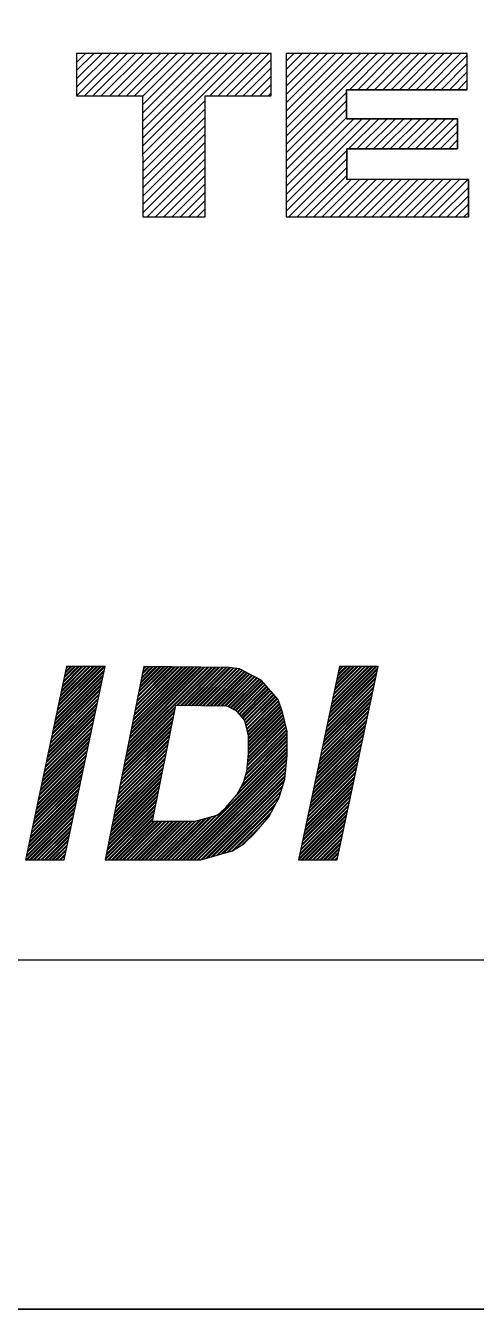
# Model space of a CAD drawing. Extents: x 0 to 594, y 0 to 420.
# Drawn here: x 435.17 to 444.84, y 0 to 27.55 of the extents above; entities that cross this region are included whole.
import ezdxf

# ---------------------------------------------------------------- set-up
doc = ezdxf.new("R2010")
doc.units = 0
doc.header["$MEASUREMENT"] = 0
doc.linetypes.add('BORDER_2012_SLN$0$8001.Solid', pattern=[0])
for name, color, linetype, lineweight in [('BORDER_2012_SLN$0$Level_1', 7, 'BORDER_2012_SLN$0$8001.Solid', 25), ('BORDER_2012_SLN$0$Level_18', 7, 'BORDER_2012_SLN$0$8001.Solid', 25), ('BORDER_2012_SLN$0$LOGO_OUTLINE', 7, 'BORDER_2012_SLN$0$8001.Solid', 25)]:
    doc.layers.add(name, color=color, linetype=linetype, lineweight=lineweight)
doc.layers.add('GT_1', color=7, linetype='Continuous')

# ---------------------------------------------------------------- blocks, each defined once
blk = doc.blocks.new('BORDER_2012_SLN')
at = {"lineweight": -3}
for p, q in [((436.259, 26.045), (437.164, 26.95)), ((436.259, 26.224), (436.985, 26.95)), ((436.259, 26.403), (436.806, 26.95)), ((436.259, 26.582), (436.627, 26.95)), ((436.259, 26.76), (436.448, 26.95)), ((436.259, 26.939), (436.269, 26.95)), ((436.432, 26.039), (437.342, 26.95)), ((436.611, 26.039), (437.521, 26.95)), ((436.79, 26.039), (437.7, 26.95)), ((436.969, 26.039), (437.879, 26.95)), ((437.148, 26.039), (438.058, 26.95)), ((437.327, 26.039), (438.237, 26.95)), ((437.505, 26.039), (438.416, 26.95)), ((437.674, 26.029), (438.595, 26.95)), ((437.675, 25.315), (439.31, 26.95)), ((437.675, 25.493), (439.131, 26.95)), ((437.675, 25.672), (438.952, 26.95)), ((437.675, 25.851), (438.774, 26.95)), ((437.676, 24.779), (439.847, 26.95)), ((437.676, 24.958), (439.668, 26.95)), ((437.676, 25.136), (439.489, 26.95)), ((439.115, 26.039), (440.026, 26.95)), ((439.294, 26.039), (440.205, 26.95)), ((439.473, 26.039), (440.383, 26.95)), ((439.652, 26.039), (440.436, 26.823)), ((440.757, 24.998), (442.709, 26.95)), ((440.757, 25.177), (442.53, 26.95)), ((440.757, 25.356), (442.351, 26.95)), ((440.757, 25.534), (442.172, 26.95)), ((440.757, 25.713), (441.993, 26.95)), ((440.757, 25.892), (441.815, 26.95)), ((440.757, 26.071), (441.636, 26.95)), ((440.757, 26.25), (441.457, 26.95)), ((440.757, 26.429), (441.278, 26.95)), ((440.757, 26.608), (441.099, 26.95)), ((440.757, 26.787), (440.92, 26.95)), ((442.111, 26.173), (442.888, 26.95)), ((442.29, 26.173), (443.067, 26.95)), ((442.469, 26.173), (443.246, 26.95)), ((442.648, 26.173), (443.424, 26.95)), ((442.827, 26.173), (443.603, 26.95)), ((443.006, 26.173), (443.782, 26.95)), ((443.185, 26.173), (443.961, 26.95)), ((443.364, 26.173), (444.14, 26.95)), ((443.542, 26.173), (444.319, 26.95)), ((443.721, 26.173), (444.498, 26.95)), ((443.9, 26.173), (444.64, 26.913)), ((444.079, 26.173), (444.64, 26.734)), ((439.831, 26.039), (440.436, 26.644)), ((440.01, 26.039), (440.436, 26.465)), ((444.258, 26.173), (444.64, 26.555)), ((440.189, 26.039), (440.436, 26.286)), ((444.437, 26.173), (444.64, 26.376)), ((444.616, 26.173), (444.64, 26.197)), ((437.676, 24.6), (439.016, 25.94)), ((440.368, 26.039), (440.436, 26.108)), ((440.757, 24.819), (442.053, 26.115)), ((440.757, 24.64), (442.053, 25.936)), ((437.677, 24.422), (439.016, 25.761)), ((440.757, 24.461), (442.053, 25.757)), ((437.677, 24.243), (439.016, 25.582)), ((437.677, 24.064), (439.016, 25.403)), ((440.757, 24.282), (442.053, 25.578)), ((440.757, 23.746), (442.563, 25.551)), ((440.757, 23.925), (442.384, 25.551)), ((440.757, 24.103), (442.205, 25.551)), ((442.096, 24.905), (442.742, 25.551)), ((442.274, 24.905), (442.921, 25.551)), ((442.453, 24.905), (443.1, 25.551)), ((442.632, 24.905), (443.278, 25.551)), ((442.811, 24.905), (443.457, 25.551)), ((442.99, 24.905), (443.636, 25.551)), ((443.169, 24.905), (443.815, 25.551)), ((443.348, 24.905), (443.994, 25.551)), ((443.527, 24.905), (444.173, 25.551)), ((443.705, 24.905), (444.352, 25.551)), ((443.884, 24.905), (444.432, 25.452)), ((437.677, 23.886), (439.016, 25.224)), ((444.063, 24.905), (444.432, 25.273)), ((444.242, 24.905), (444.432, 25.095)), ((437.678, 23.707), (439.016, 25.046)), ((437.678, 23.529), (439.016, 24.867)), ((440.757, 23.567), (442.056, 24.865)), ((444.421, 24.905), (444.432, 24.916)), ((437.77, 23.442), (439.016, 24.688)), ((440.811, 23.442), (442.056, 24.686)), ((437.949, 23.442), (439.016, 24.509)), ((438.128, 23.442), (439.016, 24.33)), ((440.99, 23.442), (442.056, 24.507)), ((441.169, 23.442), (442.056, 24.329)), ((441.348, 23.442), (442.151, 24.245)), ((441.527, 23.442), (442.33, 24.245)), ((441.706, 23.442), (442.509, 24.245)), ((441.885, 23.442), (442.688, 24.245)), ((442.064, 23.442), (442.867, 24.245)), ((442.242, 23.442), (443.046, 24.245)), ((442.421, 23.442), (443.225, 24.245)), ((442.6, 23.442), (443.403, 24.245)), ((442.779, 23.442), (443.582, 24.245)), ((442.958, 23.442), (443.761, 24.245)), ((443.137, 23.442), (443.94, 24.245)), ((443.316, 23.442), (444.119, 24.245)), ((443.495, 23.442), (444.298, 24.245)), ((443.673, 23.442), (444.477, 24.245)), ((443.852, 23.442), (444.656, 24.245)), ((438.307, 23.442), (439.017, 24.152)), ((438.486, 23.442), (439.017, 23.973)), ((444.031, 23.442), (444.666, 24.077)), ((438.665, 23.442), (439.017, 23.794)), ((444.21, 23.442), (444.666, 23.898)), ((444.389, 23.442), (444.666, 23.719)), ((438.844, 23.442), (439.017, 23.615)), ((444.568, 23.442), (444.666, 23.541)), ((435.818, 12.74), (436.871, 13.793)), ((435.825, 12.773), (436.847, 13.795)), ((435.839, 12.841), (436.794, 13.795)), ((435.847, 12.875), (436.767, 13.795)), ((435.861, 12.942), (436.714, 13.795)), ((435.868, 12.976), (436.687, 13.795)), ((435.882, 13.043), (436.634, 13.795)), ((435.89, 13.077), (436.607, 13.795)), ((435.904, 13.145), (436.554, 13.795)), ((435.911, 13.178), (436.528, 13.795)), ((435.925, 13.246), (436.474, 13.795)), ((435.932, 13.28), (436.448, 13.795)), ((435.947, 13.347), (436.394, 13.795)), ((435.954, 13.381), (436.368, 13.795)), ((435.968, 13.449), (436.315, 13.795)), ((435.975, 13.482), (436.288, 13.795)), ((435.99, 13.55), (436.235, 13.795)), ((435.997, 13.584), (436.208, 13.795)), ((436.011, 13.651), (436.155, 13.795)), ((436.018, 13.685), (436.128, 13.795)), ((436.032, 13.752), (436.075, 13.795)), ((436.04, 13.786), (436.049, 13.795)), ((437.33, 11.936), (439.169, 13.775)), ((437.337, 11.97), (439.143, 13.776)), ((437.35, 12.036), (439.09, 13.776)), ((437.357, 12.07), (439.064, 13.777)), ((437.37, 12.136), (439.011, 13.778)), ((437.377, 12.169), (438.985, 13.778)), ((437.39, 12.236), (438.933, 13.779)), ((437.396, 12.269), (438.906, 13.779)), ((437.41, 12.336), (438.854, 13.78)), ((437.416, 12.369), (438.828, 13.78)), ((437.43, 12.435), (438.775, 13.781)), ((437.436, 12.469), (438.749, 13.781)), ((437.45, 12.535), (438.696, 13.782)), ((437.456, 12.568), (438.67, 13.782)), ((437.47, 12.635), (438.617, 13.783)), ((437.476, 12.668), (438.591, 13.783)), ((437.49, 12.735), (438.539, 13.784)), ((437.496, 12.768), (438.512, 13.784)), ((437.51, 12.835), (438.46, 13.785)), ((437.516, 12.868), (438.434, 13.785)), ((437.53, 12.934), (438.381, 13.786)), ((437.536, 12.968), (438.355, 13.786)), ((437.549, 13.034), (438.302, 13.787)), ((437.556, 13.067), (438.276, 13.787)), ((437.569, 13.134), (438.224, 13.788)), ((437.576, 13.167), (438.197, 13.788)), ((437.589, 13.234), (438.145, 13.789)), ((437.596, 13.267), (438.119, 13.789)), ((437.609, 13.333), (438.066, 13.79)), ((437.616, 13.367), (438.04, 13.79)), ((437.629, 13.433), (437.987, 13.791)), ((437.636, 13.467), (437.961, 13.792)), ((437.649, 13.533), (437.908, 13.792)), ((437.656, 13.566), (437.882, 13.793)), ((437.669, 13.633), (437.83, 13.793)), ((437.676, 13.666), (437.803, 13.794)), ((437.689, 13.733), (437.751, 13.794)), ((437.696, 13.766), (437.725, 13.795)), ((438.402, 12.956), (439.221, 13.775)), ((438.428, 12.955), (439.248, 13.774)), ((438.481, 12.954), (439.3, 13.774)), ((441.686, 12.78), (442.701, 13.795)), ((441.693, 12.814), (442.674, 13.795)), ((441.707, 12.881), (442.621, 13.795)), ((441.714, 12.915), (442.595, 13.795)), ((441.729, 12.982), (442.541, 13.795)), ((441.736, 13.016), (442.515, 13.795)), ((441.75, 13.084), (442.461, 13.795)), ((441.757, 13.117), (442.435, 13.795)), ((441.772, 13.185), (442.382, 13.795)), ((441.779, 13.219), (442.355, 13.795)), ((441.793, 13.286), (442.302, 13.795)), ((441.8, 13.32), (442.275, 13.795)), ((441.815, 13.388), (442.222, 13.795)), ((441.822, 13.421), (442.195, 13.795)), ((441.836, 13.489), (442.142, 13.795)), ((441.843, 13.523), (442.116, 13.795)), ((441.857, 13.59), (442.062, 13.795)), ((441.865, 13.624), (442.036, 13.795)), ((441.879, 13.691), (441.982, 13.795)), ((441.886, 13.725), (441.956, 13.795)), ((441.9, 13.793), (441.903, 13.795)), ((435.761, 12.47), (436.814, 13.523)), ((435.775, 12.537), (436.828, 13.59)), ((435.782, 12.571), (436.835, 13.624)), ((435.797, 12.638), (436.85, 13.691)), ((435.804, 12.672), (436.857, 13.725)), ((438.507, 12.954), (439.326, 13.773)), ((438.56, 12.953), (439.379, 13.773)), ((438.586, 12.953), (439.405, 13.772)), ((438.639, 12.952), (439.458, 13.772)), ((438.665, 12.952), (439.484, 13.771)), ((438.717, 12.951), (439.536, 13.77)), ((438.744, 12.951), (439.56, 13.768)), ((438.796, 12.95), (439.608, 13.762)), ((438.822, 12.95), (439.632, 13.76)), ((438.875, 12.949), (439.68, 13.754)), ((438.901, 12.949), (439.704, 13.752)), ((438.954, 12.948), (439.752, 13.746)), ((438.98, 12.948), (439.769, 13.737)), ((439.032, 12.947), (439.804, 13.719)), ((439.059, 12.947), (439.822, 13.71)), ((439.111, 12.946), (439.857, 13.691)), ((439.137, 12.946), (439.874, 13.682)), ((439.19, 12.945), (439.909, 13.664)), ((439.216, 12.945), (439.926, 13.655)), ((439.269, 12.944), (439.961, 13.636)), ((439.295, 12.944), (439.979, 13.627)), ((439.348, 12.943), (440.013, 13.609)), ((439.374, 12.943), (440.031, 13.6)), ((439.426, 12.942), (440.066, 13.581)), ((439.453, 12.942), (440.083, 13.572)), ((439.503, 12.939), (440.118, 13.554)), ((439.521, 12.93), (440.135, 13.545)), ((439.556, 12.912), (440.17, 13.526)), ((439.573, 12.902), (440.188, 13.517)), ((441.622, 12.476), (442.675, 13.529)), ((441.629, 12.51), (442.682, 13.563)), ((441.643, 12.577), (442.696, 13.63)), ((441.65, 12.611), (442.703, 13.664)), ((441.664, 12.679), (442.717, 13.732)), ((441.672, 12.712), (442.725, 13.765)), ((435.711, 12.233), (436.764, 13.286)), ((435.718, 12.267), (436.771, 13.32)), ((435.732, 12.334), (436.785, 13.388)), ((435.739, 12.368), (436.792, 13.421)), ((435.754, 12.436), (436.807, 13.489)), ((439.608, 12.884), (440.221, 13.497)), ((439.626, 12.875), (440.233, 13.483)), ((439.66, 12.857), (440.258, 13.454)), ((439.678, 12.847), (440.271, 13.44)), ((439.708, 12.824), (440.296, 13.412)), ((439.72, 12.81), (440.308, 13.398)), ((439.745, 12.782), (440.333, 13.37)), ((439.757, 12.767), (440.346, 13.356)), ((439.782, 12.739), (440.371, 13.327)), ((439.795, 12.725), (440.383, 13.313)), ((439.82, 12.697), (440.408, 13.285)), ((439.832, 12.683), (440.42, 13.271)), ((439.857, 12.654), (440.445, 13.242)), ((439.864, 12.634), (440.458, 13.228)), ((441.557, 12.172), (442.61, 13.225)), ((441.564, 12.206), (442.617, 13.259)), ((441.579, 12.274), (442.632, 13.327)), ((441.586, 12.307), (442.639, 13.36)), ((441.6, 12.375), (442.653, 13.428)), ((441.607, 12.409), (442.66, 13.462)), ((435.646, 11.929), (436.7, 12.982)), ((435.654, 11.963), (436.707, 13.016)), ((435.668, 12.031), (436.721, 13.084)), ((435.675, 12.064), (436.728, 13.117)), ((435.689, 12.132), (436.742, 13.185)), ((435.696, 12.166), (436.75, 13.219)), ((439.878, 12.595), (440.483, 13.2)), ((439.885, 12.575), (440.495, 13.186)), ((439.895, 12.532), (440.52, 13.158)), ((439.9, 12.511), (440.533, 13.143)), ((439.91, 12.468), (440.558, 13.115)), ((439.915, 12.446), (440.57, 13.101)), ((439.925, 12.403), (440.59, 13.067)), ((439.93, 12.381), (440.597, 13.048)), ((439.94, 12.338), (440.611, 13.009)), ((439.945, 12.317), (440.618, 12.989)), ((439.948, 12.266), (440.632, 12.95)), ((441.5, 11.902), (442.553, 12.955)), ((441.514, 11.97), (442.567, 13.023)), ((441.521, 12.003), (442.574, 13.057)), ((441.536, 12.071), (442.589, 13.124)), ((441.543, 12.105), (442.596, 13.158)), ((435.582, 11.626), (436.635, 12.679)), ((435.589, 11.659), (436.642, 12.712)), ((435.604, 11.727), (436.657, 12.78)), ((435.611, 11.761), (436.664, 12.814)), ((435.625, 11.828), (436.678, 12.881)), ((435.632, 11.862), (436.685, 12.915)), ((437.27, 11.637), (438.328, 12.695)), ((437.277, 11.67), (438.335, 12.729)), ((437.29, 11.737), (438.348, 12.795)), ((437.297, 11.77), (438.355, 12.828)), ((437.31, 11.837), (438.368, 12.895)), ((437.317, 11.87), (438.375, 12.928)), ((439.947, 11.919), (440.712, 12.684)), ((439.948, 12.239), (440.639, 12.931)), ((439.948, 12.186), (440.653, 12.892)), ((439.948, 12.159), (440.661, 12.872)), ((439.948, 12.106), (440.675, 12.833)), ((439.948, 12.08), (440.681, 12.813)), ((439.948, 12.026), (440.692, 12.77)), ((439.948, 12), (440.697, 12.749)), ((439.948, 11.946), (440.707, 12.705)), ((441.45, 11.666), (442.503, 12.719)), ((441.457, 11.7), (442.51, 12.753)), ((441.471, 11.767), (442.524, 12.82)), ((441.479, 11.801), (442.532, 12.854)), ((441.493, 11.868), (442.546, 12.921)), ((435.525, 11.355), (436.578, 12.409)), ((435.539, 11.423), (436.592, 12.476)), ((435.546, 11.457), (436.599, 12.51)), ((435.561, 11.524), (436.614, 12.577)), ((435.568, 11.558), (436.621, 12.611)), ((437.217, 11.371), (438.275, 12.429)), ((437.23, 11.438), (438.288, 12.496)), ((437.237, 11.471), (438.295, 12.529)), ((437.25, 11.537), (438.308, 12.595)), ((437.257, 11.571), (438.315, 12.629)), ((439.913, 11.566), (440.773, 12.425)), ((439.916, 11.595), (440.768, 12.447)), ((439.921, 11.654), (440.757, 12.49)), ((439.924, 11.684), (440.752, 12.512)), ((439.93, 11.742), (440.742, 12.555)), ((439.933, 11.772), (440.737, 12.576)), ((439.938, 11.831), (440.727, 12.619)), ((439.941, 11.86), (440.722, 12.641)), ((441.386, 11.362), (442.439, 12.415)), ((441.393, 11.396), (442.446, 12.449)), ((441.407, 11.463), (442.46, 12.516)), ((441.414, 11.497), (442.467, 12.55)), ((441.428, 11.565), (442.482, 12.618)), ((441.436, 11.598), (442.489, 12.651)), ((435.475, 11.119), (436.528, 12.172)), ((435.482, 11.153), (436.535, 12.206)), ((435.496, 11.22), (436.549, 12.274)), ((435.503, 11.254), (436.557, 12.307)), ((435.518, 11.322), (436.571, 12.375)), ((437.157, 11.072), (438.215, 12.13)), ((437.17, 11.138), (438.228, 12.196)), ((437.177, 11.171), (438.235, 12.23)), ((437.19, 11.238), (438.248, 12.296)), ((437.197, 11.271), (438.255, 12.329)), ((437.21, 11.338), (438.268, 12.396)), ((439.713, 11.073), (440.778, 12.138)), ((439.773, 11.186), (440.778, 12.191)), ((439.803, 11.243), (440.778, 12.218)), ((439.848, 11.341), (440.778, 12.271)), ((439.86, 11.38), (440.778, 12.298)), ((439.884, 11.457), (440.778, 12.351)), ((439.896, 11.496), (440.778, 12.377)), ((441.328, 11.092), (442.381, 12.145)), ((441.343, 11.159), (442.396, 12.213)), ((441.35, 11.193), (442.403, 12.246)), ((441.364, 11.261), (442.417, 12.314)), ((441.371, 11.295), (442.424, 12.348)), ((435.411, 10.815), (436.464, 11.868)), ((435.418, 10.849), (436.471, 11.902)), ((435.432, 10.917), (436.485, 11.97)), ((435.439, 10.95), (436.492, 12.003)), ((435.453, 11.018), (436.506, 12.071)), ((435.461, 11.052), (436.514, 12.105)), ((437.11, 10.839), (438.169, 11.897)), ((437.117, 10.872), (438.175, 11.93)), ((437.13, 10.939), (438.189, 11.997)), ((437.137, 10.972), (438.195, 12.03)), ((437.15, 11.038), (438.208, 12.097)), ((438.364, 9.645), (440.778, 12.058)), ((438.391, 9.645), (440.778, 12.031)), ((438.444, 9.645), (440.778, 11.978)), ((438.471, 9.645), (440.778, 11.952)), ((438.524, 9.645), (440.778, 11.898)), ((438.551, 9.645), (440.776, 11.87)), ((439.613, 10.947), (440.778, 12.111)), ((441.278, 10.856), (442.331, 11.909)), ((441.286, 10.889), (442.339, 11.942)), ((441.3, 10.957), (442.353, 12.01)), ((441.307, 10.991), (442.36, 12.044)), ((441.321, 11.058), (442.374, 12.111)), ((435.353, 10.545), (436.406, 11.598)), ((435.368, 10.613), (436.421, 11.666)), ((435.375, 10.647), (436.428, 11.7)), ((435.389, 10.714), (436.442, 11.767)), ((435.396, 10.748), (436.449, 11.801)), ((437.051, 10.539), (438.109, 11.598)), ((437.057, 10.573), (438.115, 11.631)), ((437.071, 10.639), (438.129, 11.697)), ((437.077, 10.673), (438.135, 11.731)), ((437.09, 10.739), (438.149, 11.797)), ((437.097, 10.772), (438.155, 11.83)), ((438.604, 9.645), (440.77, 11.811)), ((438.63, 9.645), (440.767, 11.782)), ((438.684, 9.645), (440.762, 11.723)), ((438.71, 9.645), (440.759, 11.693)), ((438.763, 9.645), (440.753, 11.635)), ((438.79, 9.645), (440.751, 11.605)), ((441.214, 10.552), (442.267, 11.605)), ((441.221, 10.586), (442.274, 11.639)), ((441.235, 10.653), (442.289, 11.706)), ((441.243, 10.687), (442.296, 11.74)), ((441.257, 10.754), (442.31, 11.807)), ((441.264, 10.788), (442.317, 11.841)), ((435.289, 10.241), (436.342, 11.295)), ((435.303, 10.309), (436.356, 11.362)), ((435.31, 10.343), (436.364, 11.396)), ((435.325, 10.41), (436.378, 11.463)), ((435.332, 10.444), (436.385, 11.497)), ((435.346, 10.512), (436.399, 11.565)), ((436.991, 10.24), (438.049, 11.298)), ((436.997, 10.273), (438.055, 11.332)), ((437.011, 10.34), (438.069, 11.398)), ((437.017, 10.373), (438.075, 11.431)), ((437.031, 10.44), (438.089, 11.498)), ((437.037, 10.473), (438.095, 11.531)), ((438.843, 9.645), (440.745, 11.546)), ((438.87, 9.645), (440.742, 11.517)), ((438.923, 9.645), (440.737, 11.458)), ((438.961, 9.656), (440.734, 11.429)), ((439.035, 9.677), (440.726, 11.367)), ((439.072, 9.688), (440.713, 11.329)), ((441.15, 10.248), (442.203, 11.301)), ((441.157, 10.282), (442.21, 11.335)), ((441.171, 10.349), (442.224, 11.402)), ((441.178, 10.383), (442.231, 11.436)), ((441.193, 10.451), (442.246, 11.504)), ((441.2, 10.484), (442.253, 11.537)), ((435.239, 10.005), (436.292, 11.058)), ((435.246, 10.039), (436.299, 11.092)), ((435.26, 10.106), (436.313, 11.159)), ((435.268, 10.14), (436.321, 11.193)), ((435.282, 10.208), (436.335, 11.261)), ((436.937, 9.974), (437.996, 11.032)), ((436.951, 10.041), (438.009, 11.099)), ((436.957, 10.074), (438.016, 11.132)), ((436.971, 10.14), (438.029, 11.198)), ((436.977, 10.174), (438.036, 11.232)), ((439.147, 9.709), (440.689, 11.251)), ((439.184, 9.719), (440.677, 11.212)), ((439.259, 9.741), (440.653, 11.135)), ((439.296, 9.751), (440.641, 11.096)), ((439.371, 9.773), (440.617, 11.019)), ((441.092, 9.978), (442.146, 11.031)), ((441.107, 10.045), (442.16, 11.099)), ((441.114, 10.079), (442.167, 11.132)), ((441.128, 10.147), (442.181, 11.2)), ((441.135, 10.18), (442.188, 11.234)), ((435.175, 9.701), (436.228, 10.754)), ((435.182, 9.735), (436.235, 10.788)), ((435.196, 9.803), (436.249, 10.856)), ((435.203, 9.836), (436.256, 10.889)), ((435.218, 9.904), (436.271, 10.957)), ((435.225, 9.938), (436.278, 10.991)), ((436.891, 9.741), (437.949, 10.799)), ((436.898, 9.774), (437.956, 10.833)), ((436.911, 9.841), (437.969, 10.899)), ((436.917, 9.874), (437.976, 10.932)), ((436.931, 9.941), (437.989, 10.999)), ((439.408, 9.783), (440.601, 10.977)), ((439.482, 9.805), (440.541, 10.864)), ((439.52, 9.815), (440.512, 10.807)), ((441.042, 9.742), (442.096, 10.795)), ((441.05, 9.775), (442.103, 10.828)), ((441.064, 9.843), (442.117, 10.896)), ((441.071, 9.877), (442.124, 10.93)), ((441.085, 9.944), (442.138, 10.997)), ((435.171, 9.645), (436.213, 10.687)), ((435.198, 9.645), (436.206, 10.653)), ((435.251, 9.645), (436.192, 10.586)), ((435.278, 9.645), (436.185, 10.552)), ((435.331, 9.645), (436.171, 10.484)), ((436.874, 9.645), (437.929, 10.7)), ((436.878, 9.675), (437.936, 10.733)), ((436.927, 9.645), (437.916, 10.633)), ((436.954, 9.645), (437.909, 10.6)), ((437.007, 9.645), (437.896, 10.533)), ((437.034, 9.645), (437.889, 10.5)), ((437.087, 9.645), (437.917, 10.475)), ((437.114, 9.645), (437.944, 10.475)), ((437.167, 9.645), (437.997, 10.475)), ((437.194, 9.645), (438.024, 10.475)), ((437.247, 9.645), (438.077, 10.475)), ((437.273, 9.645), (438.103, 10.475)), ((437.327, 9.645), (438.157, 10.475)), ((437.353, 9.645), (438.183, 10.475)), ((437.406, 9.645), (438.236, 10.475)), ((437.433, 9.645), (438.263, 10.475)), ((437.486, 9.645), (438.316, 10.475)), ((437.513, 9.645), (438.343, 10.475)), ((437.566, 9.645), (438.396, 10.475)), ((437.593, 9.645), (438.423, 10.475)), ((437.646, 9.645), (438.476, 10.475)), ((437.672, 9.645), (438.503, 10.475)), ((437.726, 9.645), (438.556, 10.475)), ((437.752, 9.645), (438.582, 10.475)), ((437.806, 9.645), (438.636, 10.475)), ((437.832, 9.645), (438.662, 10.475)), ((437.885, 9.645), (438.715, 10.475)), ((437.912, 9.645), (438.742, 10.475)), ((437.965, 9.645), (438.795, 10.475)), ((437.992, 9.645), (438.828, 10.481)), ((438.045, 9.645), (438.903, 10.502)), ((438.072, 9.645), (438.94, 10.513)), ((438.125, 9.645), (439.014, 10.534)), ((438.151, 9.645), (439.052, 10.545)), ((438.205, 9.645), (439.126, 10.566)), ((438.231, 9.645), (439.163, 10.577)), ((438.285, 9.645), (439.238, 10.598)), ((438.311, 9.645), (439.277, 10.611)), ((439.594, 9.837), (440.452, 10.694)), ((439.651, 9.867), (440.422, 10.638)), ((441.025, 9.645), (442.074, 10.693)), ((441.028, 9.674), (442.081, 10.727)), ((441.079, 9.645), (442.06, 10.626)), ((441.105, 9.645), (442.053, 10.592)), ((441.158, 9.645), (442.038, 10.525)), ((441.185, 9.645), (442.031, 10.491)), ((435.357, 9.645), (436.163, 10.451)), ((435.411, 9.645), (436.149, 10.383)), ((435.437, 9.645), (436.142, 10.349)), ((435.491, 9.645), (436.128, 10.282)), ((435.517, 9.645), (436.12, 10.248)), ((439.784, 9.947), (440.241, 10.404)), ((441.238, 9.645), (442.017, 10.423)), ((441.265, 9.645), (442.01, 10.39)), ((441.318, 9.645), (441.995, 10.322)), ((441.345, 9.645), (441.988, 10.288)), ((441.398, 9.645), (441.974, 10.221)), ((435.57, 9.645), (436.106, 10.18)), ((435.597, 9.645), (436.099, 10.147)), ((435.65, 9.645), (436.085, 10.079)), ((435.677, 9.645), (436.078, 10.045)), ((435.73, 9.645), (436.063, 9.978)), ((435.757, 9.645), (436.056, 9.944)), ((441.424, 9.645), (441.967, 10.187)), ((441.478, 9.645), (441.953, 10.12)), ((441.504, 9.645), (441.945, 10.086)), ((441.558, 9.645), (441.931, 10.018)), ((441.584, 9.645), (441.924, 9.985)), ((441.637, 9.645), (441.91, 9.917)), ((435.81, 9.645), (436.042, 9.877)), ((435.836, 9.645), (436.035, 9.843)), ((435.89, 9.645), (436.02, 9.775)), ((435.916, 9.645), (436.013, 9.742)), ((435.969, 9.645), (435.999, 9.674)), ((441.664, 9.645), (441.903, 9.883)), ((441.717, 9.645), (441.888, 9.816)), ((441.744, 9.645), (441.881, 9.782)), ((441.797, 9.645), (441.867, 9.714)), ((441.824, 9.645), (441.86, 9.681))]:
    blk.add_line(p, q, dxfattribs=at)
at = {"linetype": 'BORDER_2012_SLN$0$8001.Solid', "lineweight": 25}
for p, q in [((442.053, 26.173), (442.053, 25.551)), ((444.64, 26.173), (442.053, 26.173)), ((442.053, 25.551), (444.432, 25.551)), ((444.432, 25.551), (444.432, 24.905)), ((442.056, 24.905), (442.056, 24.27)), ((444.432, 24.905), (442.056, 24.905)), ((444.666, 24.245), (444.666, 23.442))]:
    blk.add_line(p, q, dxfattribs=at)
at = {"linetype": 'BORDER_2012_SLN$0$8001.Solid', "lineweight": 25, "flags": 128}
for points in [[(436.042, 13.795), (435.163, 9.645), (435.993, 9.645), (436.872, 13.795), (436.042, 13.795)], [(437.702, 13.795), (436.872, 9.645), (438.922, 9.645), (439.606, 9.84), (439.85, 9.986), (440.07, 10.206), (440.387, 10.572), (440.607, 10.987), (440.729, 11.378), (440.778, 11.891), (440.778, 12.403), (440.68, 12.818), (440.582, 13.087), (440.216, 13.502), (439.752, 13.746), (439.533, 13.771), (437.702, 13.795)], [(441.901, 13.795), (441.022, 9.645), (441.852, 9.645), (442.731, 13.795), (441.901, 13.795)]]:
    blk.add_lwpolyline(points, dxfattribs=at)
blk.add_lwpolyline([(437.884, 10.475), (438.806, 10.475), (439.273, 10.608), (439.335, 10.646), (439.462, 10.772), (439.698, 11.044), (439.837, 11.308), (439.911, 11.543), (439.948, 11.93), (439.948, 12.307), (439.883, 12.581), (439.856, 12.656), (439.695, 12.839), (439.505, 12.939), (439.481, 12.941), (438.38, 12.956)], close=True, dxfattribs=at)
at = {"layer": 'BORDER_2012_SLN$0$Level_1', "color": 7, "lineweight": -3}
blk.add_line((25.4, 7.5), (588.6, 7.5), dxfattribs=at)
at = {"layer": 'BORDER_2012_SLN$0$Level_18', "color": 7, "lineweight": -3, "flags": 128}
blk.add_lwpolyline([(0, 0), (0, 420), (594, 420), (594, 0)], close=True, dxfattribs=at)
at = {"layer": 'BORDER_2012_SLN$0$LOGO_OUTLINE', "lineweight": -3, "flags": 128}
for points in [[(436.259, 26.039), (437.674, 26.039), (437.678, 23.442), (439.017, 23.442), (439.016, 26.039), (440.436, 26.039), (440.436, 26.95), (436.259, 26.95)], [(440.757, 23.442), (444.666, 23.442), (444.666, 24.245), (442.056, 24.245), (442.056, 24.905), (444.432, 24.905), (444.432, 25.551), (442.053, 25.551), (442.053, 26.173), (444.64, 26.173), (444.64, 26.95), (440.757, 26.95)]]:
    blk.add_lwpolyline(points, close=True, dxfattribs=at)

msp = doc.modelspace()

# ---------------------------------------------------------------- linework, layer by layer
at = {"layer": 'GT_1', "flags": 128}
msp.add_lwpolyline([(0, 0), (594, 0), (594, 420), (0, 420), (0, 0)], dxfattribs=at)

# ---------------------------------------------------------------- block references
at = {"linetype": 'Continuous'}
msp.add_blockref('BORDER_2012_SLN', (0, 0), dxfattribs=at)

doc.saveas('drawing.dxf')
